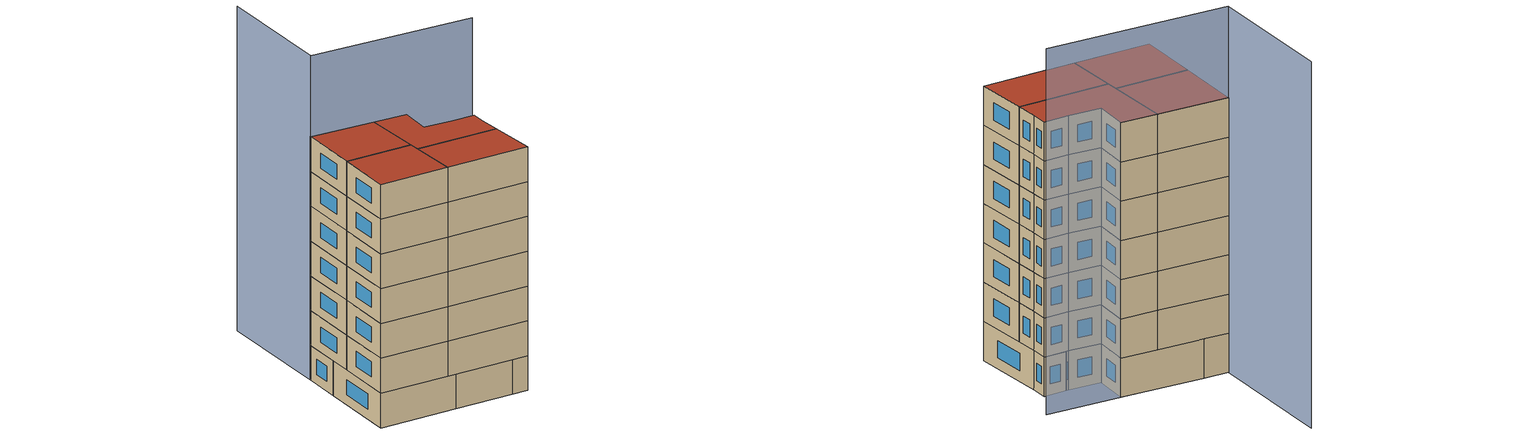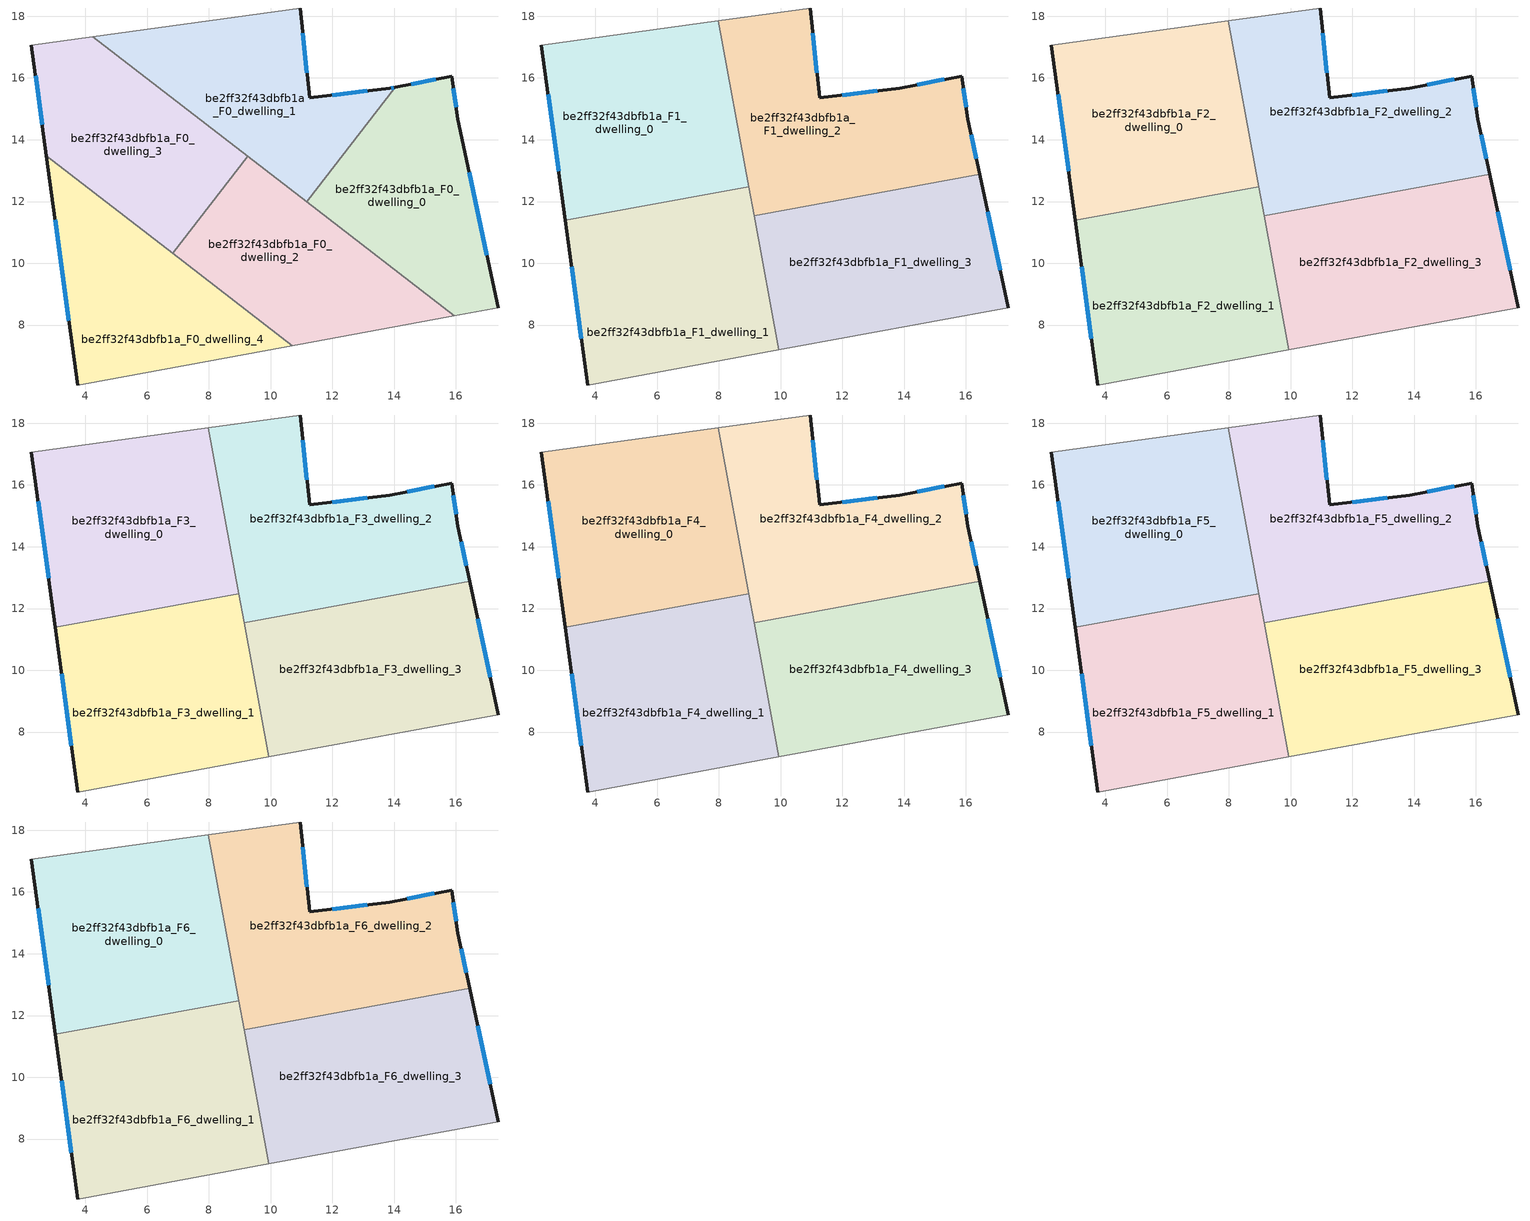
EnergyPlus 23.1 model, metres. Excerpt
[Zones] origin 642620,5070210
be2ff32f43dbfb1a_F0_dwelling_0
 floor ground (EU_floor_Construction): 15.87,16.06 16.07,14.66 17.37,8.56 15.95,8.3 11.17,11.99 14.04,15.7 z0
 wall outside (EU_wall_Construction): 17.37,8.56 16.07,14.66 15.87,16.06 14.04,15.7 z0:3
 wall adiabatic (EU_wall_Construction): 15.95,8.3 17.37,8.56 z0:3
 wall to be2ff32f43dbfb1a_F0_dwelling_1 (EU_wall_Construction): 14.04,15.7 11.17,11.99 z0:3
 wall to be2ff32f43dbfb1a_F0_dwelling_2 (EU_wall_Construction): 11.17,11.99 15.95,8.3 z0:3
 window (EU_Window_Construction): 15.35,15.96 14.55,15.8 / 16.01,15.05 15.92,15.67 / 17,10.27 16.43,12.95 z0.84:2.16
 ceiling adiabatic (EU_roof_Construction): 17.37,8.56 16.45,12.88 11.25,11.93 15.95,8.3 z3
be2ff32f43dbfb1a_F0_dwelling_1
 floor ground (EU_floor_Construction): 14.04,15.7 11.17,11.99 4.25,17.34 10.96,18.27 11.26,15.36 13.86,15.66 z0
 wall outside (EU_wall_Construction): 14.04,15.7 13.86,15.66 11.26,15.36 10.96,18.27 z0:3
 wall adiabatic (EU_wall_Construction): 10.96,18.27 4.25,17.34 z0:3
 wall to be2ff32f43dbfb1a_F0_dwelling_3 (EU_wall_Construction): 4.25,17.34 9.26,13.46 z0:3
 wall to be2ff32f43dbfb1a_F0_dwelling_2 (EU_wall_Construction): 9.26,13.46 11.17,11.99 z0:3
 window (EU_Window_Construction): 11.18,16.18 11.05,17.45 / 13.14,15.58 11.99,15.45 / 13.99,15.69 13.91,15.67 z0.84:2.16
be2ff32f43dbfb1a_F0_dwelling_2
 floor ground (EU_floor_Construction): 15.95,8.3 10.7,7.34 6.84,10.33 9.26,13.46 z0
 wall to be2ff32f43dbfb1a_F0_dwelling_3 (EU_wall_Construction): 9.26,13.46 6.84,10.33 z0:3
 wall adiabatic (EU_wall_Construction): 10.7,7.34 15.95,8.3 z0:3
 wall to be2ff32f43dbfb1a_F0_dwelling_4 (EU_wall_Construction): 6.84,10.33 10.7,7.34 z0:3
 ceiling adiabatic (EU_roof_Construction): 15.95,8.3 11.25,11.93 9.14,11.54 9.78,8.05 10.7,7.34 z3
be2ff32f43dbfb1a_F0_dwelling_3
 floor ground (EU_floor_Construction): 9.26,13.46 6.84,10.33 2.74,13.49 2.26,17.07 4.25,17.34 z0
 wall outside (EU_wall_Construction): 2.26,17.07 2.74,13.49 z0:3
 wall adiabatic (EU_wall_Construction): 4.25,17.34 2.26,17.07 z0:3
 wall to be2ff32f43dbfb1a_F0_dwelling_4 (EU_wall_Construction): 2.74,13.49 6.84,10.33 z0:3
 window (EU_Window_Construction): 2.39,16.07 2.61,14.49 z0.84:2.16
be2ff32f43dbfb1a_F0_dwelling_4
 floor ground (EU_floor_Construction): 10.7,7.34 3.76,6.06 2.74,13.49 z0
 wall outside (EU_wall_Construction): 2.74,13.49 3.76,6.06 z0:3
 wall adiabatic (EU_wall_Construction): 3.76,6.06 10.7,7.34 z0:3
 window (EU_Window_Construction): 3.03,11.41 3.47,8.14 z0.84:2.16
be2ff32f43dbfb1a_F1_dwelling_0
 floor to be2ff32f43dbfb1a_F0_dwelling_3 (EU_floor_Construction): 8.71,13.89 8.88,12.97 8.42,12.37 5,11.75 2.74,13.49 2.26,17.07 4.25,17.34 z3
 floor to be2ff32f43dbfb1a_F0_dwelling_1 (EU_floor_Construction): 7.98,17.86 8.71,13.89 4.25,17.34 z3
 floor to be2ff32f43dbfb1a_F0_dwelling_4 (EU_floor_Construction): 5,11.75 3.03,11.39 2.74,13.49 z3
 floor to be2ff32f43dbfb1a_F0_dwelling_2 (EU_floor_Construction): 8.88,12.97 8.97,12.47 8.42,12.37 z3
 wall outside (EU_wall_Construction): 2.26,17.07 3.03,11.39 z3:6
 wall to be2ff32f43dbfb1a_F1_dwelling_1 (EU_wall_Construction): 3.03,11.39 8.97,12.47 z3:6
 wall adiabatic (EU_wall_Construction): 7.98,17.86 2.26,17.07 z3:6
 wall to be2ff32f43dbfb1a_F1_dwelling_2 (EU_wall_Construction): 8.97,12.47 7.98,17.86 z3:6
 window (EU_Window_Construction): 2.47,15.48 2.81,12.98 z3.84:5.16
be2ff32f43dbfb1a_F1_dwelling_1
 floor to be2ff32f43dbfb1a_F0_dwelling_4 (EU_floor_Construction): 9.78,8.05 9.94,7.2 3.76,6.06 3.03,11.39 5,11.75 z3
 floor to be2ff32f43dbfb1a_F0_dwelling_3 (EU_floor_Construction): 8.42,12.37 6.84,10.33 5,11.75 z3
 floor to be2ff32f43dbfb1a_F0_dwelling_2 (EU_floor_Construction): 8.97,12.47 9.78,8.05 6.84,10.33 8.42,12.37 z3
 wall outside (EU_wall_Construction): 3.03,11.39 3.76,6.06 z3:6
 wall adiabatic (EU_wall_Construction): 3.76,6.06 9.94,7.2 z3:6
 wall to be2ff32f43dbfb1a_F1_dwelling_3 (EU_wall_Construction): 9.94,7.2 9.14,11.54 z3:6
 wall to be2ff32f43dbfb1a_F1_dwelling_2 (EU_wall_Construction): 9.14,11.54 8.97,12.48 z3:6
 window (EU_Window_Construction): 3.23,9.89 3.55,7.55 z3.84:5.16
be2ff32f43dbfb1a_F1_dwelling_2
 floor to be2ff32f43dbfb1a_F0_dwelling_1 (EU_floor_Construction): 14.04,15.7 11.17,11.99 8.71,13.89 7.98,17.86 10.96,18.27 11.26,15.36 13.86,15.66 z3
 floor to be2ff32f43dbfb1a_F0_dwelling_0 (EU_floor_Construction): 15.87,16.06 16.07,14.66 16.45,12.88 11.25,11.93 11.17,11.99 14.04,15.7 z3
 floor to be2ff32f43dbfb1a_F0_dwelling_3 (EU_floor_Construction): 9.26,13.46 8.88,12.97 8.71,13.89 z3
 floor to be2ff32f43dbfb1a_F0_dwelling_2 (EU_floor_Construction): 11.25,11.93 9.14,11.54 8.88,12.97 9.26,13.46 z3
 wall outside (EU_wall_Construction): 16.45,12.88 16.07,14.66 15.87,16.06 13.86,15.66 11.26,15.36 10.96,18.27 z3:6
 wall to be2ff32f43dbfb1a_F1_dwelling_3 (EU_wall_Construction): 9.14,11.54 16.45,12.88 z3:6
 wall adiabatic (EU_wall_Construction): 10.96,18.27 7.98,17.86 z3:6
 window (EU_Window_Construction): 16.34,13.38 16.17,14.16 / 11.18,16.18 11.05,17.45 / 13.14,15.58 11.99,15.45 / 15.31,15.95 14.43,15.78 / 16.01,15.05 15.92,15.67 z3.84:5.16
be2ff32f43dbfb1a_F1_dwelling_3
 floor to be2ff32f43dbfb1a_F0_dwelling_4 (EU_floor_Construction): 10.7,7.34 9.94,7.2 9.78,8.05 z3
 floor adiabatic (EU_floor_Construction): 16.45,12.88 17.37,8.56 9.94,7.2 10.7,7.34 9.78,8.05 9.14,11.54 z3
 wall outside (EU_wall_Construction): 17.37,8.56 16.45,12.88 z3:6
 wall adiabatic (EU_wall_Construction): 9.94,7.2 17.37,8.56 z3:6
 window (EU_Window_Construction): 17.11,9.77 16.7,11.67 z3.84:5.16
be2ff32f43dbfb1a_F2_dwelling_0
 floor to be2ff32f43dbfb1a_F1_dwelling_0 (EU_floor_Construction): 7.98,17.86 8.97,12.47 3.03,11.39 2.26,17.07 z6
 wall outside (EU_wall_Construction): 2.26,17.07 3.03,11.39 z6:9
 wall to be2ff32f43dbfb1a_F2_dwelling_1 (EU_wall_Construction): 3.03,11.39 8.97,12.47 z6:9
 wall adiabatic (EU_wall_Construction): 7.98,17.86 2.26,17.07 z6:9
 wall to be2ff32f43dbfb1a_F2_dwelling_2 (EU_wall_Construction): 8.97,12.47 7.98,17.86 z6:9
 window (EU_Window_Construction): 2.47,15.48 2.81,12.98 z6.84:8.16
be2ff32f43dbfb1a_F2_dwelling_1
 floor to be2ff32f43dbfb1a_F1_dwelling_1 (EU_floor_Construction): 8.97,12.47 9.94,7.2 3.76,6.06 3.03,11.39 z6
 wall outside (EU_wall_Construction): 3.03,11.39 3.76,6.06 z6:9
 wall adiabatic (EU_wall_Construction): 3.76,6.06 9.94,7.2 z6:9
 wall to be2ff32f43dbfb1a_F2_dwelling_3 (EU_wall_Construction): 9.94,7.2 9.14,11.54 z6:9
 wall to be2ff32f43dbfb1a_F2_dwelling_2 (EU_wall_Construction): 9.14,11.54 8.97,12.48 z6:9
 window (EU_Window_Construction): 3.23,9.89 3.55,7.55 z6.84:8.16
be2ff32f43dbfb1a_F2_dwelling_2
 floor to be2ff32f43dbfb1a_F1_dwelling_2 (EU_floor_Construction): 15.87,16.06 16.07,14.66 16.45,12.88 9.14,11.54 7.98,17.86 10.96,18.27 11.26,15.36 13.86,15.66 z6
 wall outside (EU_wall_Construction): 16.45,12.88 16.07,14.66 15.87,16.06 13.86,15.66 11.26,15.36 10.96,18.27 z6:9
 wall to be2ff32f43dbfb1a_F2_dwelling_3 (EU_wall_Construction): 9.14,11.54 16.45,12.88 z6:9
 wall adiabatic (EU_wall_Construction): 10.96,18.27 7.98,17.86 z6:9
 window (EU_Window_Construction): 16.34,13.38 16.17,14.16 / 11.18,16.18 11.05,17.45 / 13.14,15.58 11.99,15.45 / 15.31,15.95 14.43,15.78 / 16.01,15.05 15.92,15.67 z6.84:8.16
be2ff32f43dbfb1a_F2_dwelling_3
 floor to be2ff32f43dbfb1a_F1_dwelling_3 (EU_floor_Construction): 16.45,12.88 17.37,8.56 9.94,7.2 9.14,11.54 z6
 wall outside (EU_wall_Construction): 17.37,8.56 16.45,12.88 z6:9
 wall adiabatic (EU_wall_Construction): 9.94,7.2 17.37,8.56 z6:9
 window (EU_Window_Construction): 17.11,9.77 16.7,11.67 z6.84:8.16
be2ff32f43dbfb1a_F3_dwelling_0
 floor to be2ff32f43dbfb1a_F2_dwelling_0 (EU_floor_Construction): 7.98,17.86 8.97,12.47 3.03,11.39 2.26,17.07 z9
 wall outside (EU_wall_Construction): 2.26,17.07 3.03,11.39 z9:12
 wall to be2ff32f43dbfb1a_F3_dwelling_1 (EU_wall_Construction): 3.03,11.39 8.97,12.47 z9:12
 wall adiabatic (EU_wall_Construction): 7.98,17.86 2.26,17.07 z9:12
 wall to be2ff32f43dbfb1a_F3_dwelling_2 (EU_wall_Construction): 8.97,12.47 7.98,17.86 z9:12
 window (EU_Window_Construction): 2.47,15.48 2.81,12.98 z9.84:11.16
be2ff32f43dbfb1a_F3_dwelling_1
 floor to be2ff32f43dbfb1a_F2_dwelling_1 (EU_floor_Construction): 8.97,12.47 9.94,7.2 3.76,6.06 3.03,11.39 z9
 wall outside (EU_wall_Construction): 3.03,11.39 3.76,6.06 z9:12
 wall adiabatic (EU_wall_Construction): 3.76,6.06 9.94,7.2 z9:12
 wall to be2ff32f43dbfb1a_F3_dwelling_3 (EU_wall_Construction): 9.94,7.2 9.14,11.54 z9:12
 wall to be2ff32f43dbfb1a_F3_dwelling_2 (EU_wall_Construction): 9.14,11.54 8.97,12.48 z9:12
 window (EU_Window_Construction): 3.23,9.89 3.55,7.55 z9.84:11.16
be2ff32f43dbfb1a_F3_dwelling_2
 floor to be2ff32f43dbfb1a_F2_dwelling_2 (EU_floor_Construction): 15.87,16.06 16.07,14.66 16.45,12.88 9.14,11.54 7.98,17.86 10.96,18.27 11.26,15.36 13.86,15.66 z9
 wall outside (EU_wall_Construction): 16.45,12.88 16.07,14.66 15.87,16.06 13.86,15.66 11.26,15.36 10.96,18.27 z9:12
 wall to be2ff32f43dbfb1a_F3_dwelling_3 (EU_wall_Construction): 9.14,11.54 16.45,12.88 z9:12
 wall adiabatic (EU_wall_Construction): 10.96,18.27 7.98,17.86 z9:12
 window (EU_Window_Construction): 16.34,13.38 16.17,14.16 / 11.18,16.18 11.05,17.45 / 13.14,15.58 11.99,15.45 / 15.31,15.95 14.43,15.78 / 16.01,15.05 15.92,15.67 z9.84:11.16
be2ff32f43dbfb1a_F3_dwelling_3
 floor to be2ff32f43dbfb1a_F2_dwelling_3 (EU_floor_Construction): 16.45,12.88 17.37,8.56 9.94,7.2 9.14,11.54 z9
 wall outside (EU_wall_Construction): 17.37,8.56 16.45,12.88 z9:12
 wall adiabatic (EU_wall_Construction): 9.94,7.2 17.37,8.56 z9:12
 window (EU_Window_Construction): 17.11,9.77 16.7,11.67 z9.84:11.16
be2ff32f43dbfb1a_F4_dwelling_0
 floor to be2ff32f43dbfb1a_F3_dwelling_0 (EU_floor_Construction): 7.98,17.86 8.97,12.47 3.03,11.39 2.26,17.07 z12
 wall outside (EU_wall_Construction): 2.26,17.07 3.03,11.39 z12:15
 wall to be2ff32f43dbfb1a_F4_dwelling_1 (EU_wall_Construction): 3.03,11.39 8.97,12.47 z12:15
 wall adiabatic (EU_wall_Construction): 7.98,17.86 2.26,17.07 z12:15
 wall to be2ff32f43dbfb1a_F4_dwelling_2 (EU_wall_Construction): 8.97,12.47 7.98,17.86 z12:15
 window (EU_Window_Construction): 2.47,15.48 2.81,12.98 z12.84:14.16
be2ff32f43dbfb1a_F4_dwelling_1
 floor to be2ff32f43dbfb1a_F3_dwelling_1 (EU_floor_Construction): 8.97,12.47 9.94,7.2 3.76,6.06 3.03,11.39 z12
 wall outside (EU_wall_Construction): 3.03,11.39 3.76,6.06 z12:15
 wall adiabatic (EU_wall_Construction): 3.76,6.06 9.94,7.2 z12:15
 wall to be2ff32f43dbfb1a_F4_dwelling_3 (EU_wall_Construction): 9.94,7.2 9.14,11.54 z12:15
 wall to be2ff32f43dbfb1a_F4_dwelling_2 (EU_wall_Construction): 9.14,11.54 8.97,12.48 z12:15
 window (EU_Window_Construction): 3.23,9.89 3.55,7.55 z12.84:14.16
be2ff32f43dbfb1a_F4_dwelling_2
 floor to be2ff32f43dbfb1a_F3_dwelling_2 (EU_floor_Construction): 15.87,16.06 16.07,14.66 16.45,12.88 9.14,11.54 7.98,17.86 10.96,18.27 11.26,15.36 13.86,15.66 z12
 wall outside (EU_wall_Construction): 16.45,12.88 16.07,14.66 15.87,16.06 13.86,15.66 11.26,15.36 10.96,18.27 z12:15
 wall to be2ff32f43dbfb1a_F4_dwelling_3 (EU_wall_Construction): 9.14,11.54 16.45,12.88 z12:15
 wall adiabatic (EU_wall_Construction): 10.96,18.27 7.98,17.86 z12:15
 window (EU_Window_Construction): 16.34,13.38 16.17,14.16 / 11.18,16.18 11.05,17.45 / 13.14,15.58 11.99,15.45 / 15.31,15.95 14.43,15.78 / 16.01,15.05 15.92,15.67 z12.84:14.16
be2ff32f43dbfb1a_F4_dwelling_3
 floor to be2ff32f43dbfb1a_F3_dwelling_3 (EU_floor_Construction): 16.45,12.88 17.37,8.56 9.94,7.2 9.14,11.54 z12
 wall outside (EU_wall_Construction): 17.37,8.56 16.45,12.88 z12:15
 wall adiabatic (EU_wall_Construction): 9.94,7.2 17.37,8.56 z12:15
 window (EU_Window_Construction): 17.11,9.77 16.7,11.67 z12.84:14.16
be2ff32f43dbfb1a_F5_dwelling_0
 floor to be2ff32f43dbfb1a_F4_dwelling_0 (EU_floor_Construction): 7.98,17.86 8.97,12.47 3.03,11.39 2.26,17.07 z15
 wall outside (EU_wall_Construction): 2.26,17.07 3.03,11.39 z15:18
 wall to be2ff32f43dbfb1a_F5_dwelling_1 (EU_wall_Construction): 3.03,11.39 8.97,12.47 z15:18
 wall adiabatic (EU_wall_Construction): 7.98,17.86 2.26,17.07 z15:18
 wall to be2ff32f43dbfb1a_F5_dwelling_2 (EU_wall_Construction): 8.97,12.47 7.98,17.86 z15:18
 window (EU_Window_Construction): 2.47,15.48 2.81,12.98 z15.84:17.16
be2ff32f43dbfb1a_F5_dwelling_1
 floor to be2ff32f43dbfb1a_F4_dwelling_1 (EU_floor_Construction): 8.97,12.47 9.94,7.2 3.76,6.06 3.03,11.39 z15
 wall outside (EU_wall_Construction): 3.03,11.39 3.76,6.06 z15:18
 wall adiabatic (EU_wall_Construction): 3.76,6.06 9.94,7.2 z15:18
 wall to be2ff32f43dbfb1a_F5_dwelling_3 (EU_wall_Construction): 9.94,7.2 9.14,11.54 z15:18
 wall to be2ff32f43dbfb1a_F5_dwelling_2 (EU_wall_Construction): 9.14,11.54 8.97,12.48 z15:18
 window (EU_Window_Construction): 3.23,9.89 3.55,7.55 z15.84:17.16
be2ff32f43dbfb1a_F5_dwelling_2
 floor to be2ff32f43dbfb1a_F4_dwelling_2 (EU_floor_Construction): 15.87,16.06 16.07,14.66 16.45,12.88 9.14,11.54 7.98,17.86 10.96,18.27 11.26,15.36 13.86,15.66 z15
 wall outside (EU_wall_Construction): 16.45,12.88 16.07,14.66 15.87,16.06 13.86,15.66 11.26,15.36 10.96,18.27 z15:18
 wall to be2ff32f43dbfb1a_F5_dwelling_3 (EU_wall_Construction): 9.14,11.54 16.45,12.88 z15:18
 wall adiabatic (EU_wall_Construction): 10.96,18.27 7.98,17.86 z15:18
 window (EU_Window_Construction): 16.34,13.38 16.17,14.16 / 11.18,16.18 11.05,17.45 / 13.14,15.58 11.99,15.45 / 15.31,15.95 14.43,15.78 / 16.01,15.05 15.92,15.67 z15.84:17.16
be2ff32f43dbfb1a_F5_dwelling_3
 floor to be2ff32f43dbfb1a_F4_dwelling_3 (EU_floor_Construction): 16.45,12.88 17.37,8.56 9.94,7.2 9.14,11.54 z15
 wall outside (EU_wall_Construction): 17.37,8.56 16.45,12.88 z15:18
 wall adiabatic (EU_wall_Construction): 9.94,7.2 17.37,8.56 z15:18
 window (EU_Window_Construction): 17.11,9.77 16.7,11.67 z15.84:17.16
be2ff32f43dbfb1a_F6_dwelling_0
 floor to be2ff32f43dbfb1a_F5_dwelling_0 (EU_floor_Construction): 7.98,17.86 8.97,12.47 3.03,11.39 2.26,17.07 z18
 wall outside (EU_wall_Construction): 2.26,17.07 3.03,11.39 z18:21
 wall to be2ff32f43dbfb1a_F6_dwelling_1 (EU_wall_Construction): 3.03,11.39 8.97,12.47 z18:21
 wall adiabatic (EU_wall_Construction): 7.98,17.86 2.26,17.07 z18:21
 wall to be2ff32f43dbfb1a_F6_dwelling_2 (EU_wall_Construction): 8.97,12.47 7.98,17.86 z18:21
 window (EU_Window_Construction): 2.47,15.48 2.81,12.98 z18.84:20.16
 roof outside (EU_roof_Construction): 8.97,12.47 7.98,17.86 2.26,17.07 3.03,11.39 z21
be2ff32f43dbfb1a_F6_dwelling_1
 floor to be2ff32f43dbfb1a_F5_dwelling_1 (EU_floor_Construction): 8.97,12.47 9.94,7.2 3.76,6.06 3.03,11.39 z18
 wall outside (EU_wall_Construction): 3.03,11.39 3.76,6.06 z18:21
 wall adiabatic (EU_wall_Construction): 3.76,6.06 9.94,7.2 z18:21
 wall to be2ff32f43dbfb1a_F6_dwelling_3 (EU_wall_Construction): 9.94,7.2 9.14,11.54 z18:21
 wall to be2ff32f43dbfb1a_F6_dwelling_2 (EU_wall_Construction): 9.14,11.54 8.97,12.48 z18:21
 window (EU_Window_Construction): 3.23,9.89 3.55,7.55 z18.84:20.16
 roof outside (EU_roof_Construction): 9.94,7.2 8.97,12.47 3.03,11.39 3.76,6.06 z21
be2ff32f43dbfb1a_F6_dwelling_2
 floor to be2ff32f43dbfb1a_F5_dwelling_2 (EU_floor_Construction): 15.87,16.06 16.07,14.66 16.45,12.88 9.14,11.54 7.98,17.86 10.96,18.27 11.26,15.36 13.86,15.66 z18
 wall outside (EU_wall_Construction): 16.45,12.88 16.07,14.66 15.87,16.06 13.86,15.66 11.26,15.36 10.96,18.27 z18:21
 wall to be2ff32f43dbfb1a_F6_dwelling_3 (EU_wall_Construction): 9.14,11.54 16.45,12.88 z18:21
 wall adiabatic (EU_wall_Construction): 10.96,18.27 7.98,17.86 z18:21
 window (EU_Window_Construction): 16.34,13.38 16.17,14.16 / 11.18,16.18 11.05,17.45 / 13.14,15.58 11.99,15.45 / 15.31,15.95 14.43,15.78 / 16.01,15.05 15.92,15.67 z18.84:20.16
 roof outside (EU_roof_Construction): 16.45,12.88 16.07,14.66 15.87,16.06 13.86,15.66 11.26,15.36 10.96,18.27 7.98,17.86 9.14,11.54 z21
be2ff32f43dbfb1a_F6_dwelling_3
 floor to be2ff32f43dbfb1a_F5_dwelling_3 (EU_floor_Construction): 16.45,12.88 17.37,8.56 9.94,7.2 9.14,11.54 z18
 wall outside (EU_wall_Construction): 17.37,8.56 16.45,12.88 z18:21
 wall adiabatic (EU_wall_Construction): 9.94,7.2 17.37,8.56 z18:21
 window (EU_Window_Construction): 17.11,9.77 16.7,11.67 z18.84:20.16
 roof outside (EU_roof_Construction): 17.37,8.56 16.45,12.88 9.14,11.54 9.94,7.2 z21
shading: 16.94,19.06 2.27,16.98 / 2.27,16.98 0.66,28.36 z0:28
[Building]
EU S2 Campaign: North Axis=0; Terrain=City; Solar Distribution=FullExterior
[Site:Location]
Lyon-Bron: Latitude=45.75; Longitude=5; Time Zone=1; Elevation=198
[SizingPeriod:WeatherFileDays]
AnnualSizingPeriod: Begin Month=1; Begin Day of Month=1; End Month=12; End Day of Month=31; Day of Week for Start Day=Monday; Use Weather File Daylight Saving Period=No; Use Weather File Rain and Snow Indicators=No
[MATERIAL]
EU_InternalMass_Material: Roughness=MediumRough; Thickness=0.1; Conductivity=1; Density=1800; Specific Heat=900; Thermal Absorptance=0.9; Solar Absorptance=0.7; Visible Absorptance=0.7
[MATERIAL:NOMASS] Roughness=MediumRough; Thermal Absorptance=0.9; Solar Absorptance=0.7; Visible Absorptance=0.7
Name | Thermal Resistance
EU_wall_NoMass | 0.776494
EU_roof_NoMass | 0.486893
EU_floor_NoMass | 0.421597
[WINDOWMATERIAL:SIMPLEGLAZINGSYSTEM]
EU_Window_SimpleGlazing: UFactor=4.24961; Solar Heat Gain Coefficient=0.83; Visible Transmittance=0.83
[CONSTRUCTION]
EU_wall_Construction: EU_wall_NoMass
EU_roof_Construction: EU_roof_NoMass
EU_floor_Construction: EU_floor_NoMass
EU_InternalMass_Construction: EU_InternalMass_Material
EU_Window_Construction: EU_Window_SimpleGlazing
[ZONE] Type=1; Multiplier=1; Ceiling Height=autocalculate; Floor Area=autocalculate; Part of Total Floor Area=Yes
Name | Volume
be2ff32f43dbfb1a_F0_dwelling_0 | 79.4033
be2ff32f43dbfb1a_F1_dwelling_0; be2ff32f43dbfb1a_F2_dwelling_0; be2ff32f43dbfb1a_F3_dwelling_0; be2ff32f43dbfb1a_F4_dwelling_0; be2ff32f43dbfb1a_F5_dwelling_0; be2ff32f43dbfb1a_F6_dwelling_0; be2ff32f43dbfb1a_F1_dwelling_1; be2ff32f43dbfb1a_F2_dwelling_1; be2ff32f43dbfb1a_F3_dwelling_1; be2ff32f43dbfb1a_F4_dwelling_1; be2ff32f43dbfb1a_F5_dwelling_1; be2ff32f43dbfb1a_F6_dwelling_1 | 99.2498
be2ff32f43dbfb1a_F0_dwelling_1 | 79.4158
be2ff32f43dbfb1a_F0_dwelling_2 | 79.3748
be2ff32f43dbfb1a_F1_dwelling_2; be2ff32f43dbfb1a_F2_dwelling_2; be2ff32f43dbfb1a_F3_dwelling_2; be2ff32f43dbfb1a_F4_dwelling_2; be2ff32f43dbfb1a_F5_dwelling_2; be2ff32f43dbfb1a_F6_dwelling_2 | 99.2395
be2ff32f43dbfb1a_F0_dwelling_3 | 79.396
be2ff32f43dbfb1a_F1_dwelling_3; be2ff32f43dbfb1a_F2_dwelling_3; be2ff32f43dbfb1a_F3_dwelling_3; be2ff32f43dbfb1a_F4_dwelling_3; be2ff32f43dbfb1a_F5_dwelling_3; be2ff32f43dbfb1a_F6_dwelling_3 | 99.2388
be2ff32f43dbfb1a_F0_dwelling_4 | 79.3821
[INTERNALMASS] Construction=EU_InternalMass_Construction
Name | Zone or ZoneList | Surface Area
be2ff32f43dbfb1a_F0_dwelling_0_EU_InternalMass | be2ff32f43dbfb1a_F0_dwelling_0 | 26.4668
be2ff32f43dbfb1a_F0_dwelling_1_EU_InternalMass | be2ff32f43dbfb1a_F0_dwelling_1 | 26.4695
be2ff32f43dbfb1a_F0_dwelling_2_EU_InternalMass | be2ff32f43dbfb1a_F0_dwelling_2 | 26.4591
be2ff32f43dbfb1a_F0_dwelling_3_EU_InternalMass | be2ff32f43dbfb1a_F0_dwelling_3 | 26.4659
be2ff32f43dbfb1a_F0_dwelling_4_EU_InternalMass | be2ff32f43dbfb1a_F0_dwelling_4 | 26.4608
be2ff32f43dbfb1a_F1_dwelling_0_EU_InternalMass | be2ff32f43dbfb1a_F1_dwelling_0 | 33.0833
be2ff32f43dbfb1a_F1_dwelling_1_EU_InternalMass | be2ff32f43dbfb1a_F1_dwelling_1 | 33.0833
be2ff32f43dbfb1a_F1_dwelling_2_EU_InternalMass | be2ff32f43dbfb1a_F1_dwelling_2 | 33.0799
be2ff32f43dbfb1a_F1_dwelling_3_EU_InternalMass | be2ff32f43dbfb1a_F1_dwelling_3 | 33.0797
be2ff32f43dbfb1a_F2_dwelling_0_EU_InternalMass | be2ff32f43dbfb1a_F2_dwelling_0 | 33.0833
be2ff32f43dbfb1a_F2_dwelling_1_EU_InternalMass | be2ff32f43dbfb1a_F2_dwelling_1 | 33.0833
be2ff32f43dbfb1a_F2_dwelling_2_EU_InternalMass | be2ff32f43dbfb1a_F2_dwelling_2 | 33.0799
be2ff32f43dbfb1a_F2_dwelling_3_EU_InternalMass | be2ff32f43dbfb1a_F2_dwelling_3 | 33.0797
be2ff32f43dbfb1a_F3_dwelling_0_EU_InternalMass | be2ff32f43dbfb1a_F3_dwelling_0 | 33.0833
be2ff32f43dbfb1a_F3_dwelling_1_EU_InternalMass | be2ff32f43dbfb1a_F3_dwelling_1 | 33.0833
be2ff32f43dbfb1a_F3_dwelling_2_EU_InternalMass | be2ff32f43dbfb1a_F3_dwelling_2 | 33.0799
be2ff32f43dbfb1a_F3_dwelling_3_EU_InternalMass | be2ff32f43dbfb1a_F3_dwelling_3 | 33.0797
be2ff32f43dbfb1a_F4_dwelling_0_EU_InternalMass | be2ff32f43dbfb1a_F4_dwelling_0 | 33.0833
be2ff32f43dbfb1a_F4_dwelling_1_EU_InternalMass | be2ff32f43dbfb1a_F4_dwelling_1 | 33.0833
be2ff32f43dbfb1a_F4_dwelling_2_EU_InternalMass | be2ff32f43dbfb1a_F4_dwelling_2 | 33.0799
be2ff32f43dbfb1a_F4_dwelling_3_EU_InternalMass | be2ff32f43dbfb1a_F4_dwelling_3 | 33.0797
be2ff32f43dbfb1a_F5_dwelling_0_EU_InternalMass | be2ff32f43dbfb1a_F5_dwelling_0 | 33.0833
be2ff32f43dbfb1a_F5_dwelling_1_EU_InternalMass | be2ff32f43dbfb1a_F5_dwelling_1 | 33.0833
be2ff32f43dbfb1a_F5_dwelling_2_EU_InternalMass | be2ff32f43dbfb1a_F5_dwelling_2 | 33.0799
be2ff32f43dbfb1a_F5_dwelling_3_EU_InternalMass | be2ff32f43dbfb1a_F5_dwelling_3 | 33.0797
be2ff32f43dbfb1a_F6_dwelling_0_EU_InternalMass | be2ff32f43dbfb1a_F6_dwelling_0 | 33.0833
be2ff32f43dbfb1a_F6_dwelling_1_EU_InternalMass | be2ff32f43dbfb1a_F6_dwelling_1 | 33.0833
be2ff32f43dbfb1a_F6_dwelling_2_EU_InternalMass | be2ff32f43dbfb1a_F6_dwelling_2 | 33.0799
be2ff32f43dbfb1a_F6_dwelling_3_EU_InternalMass | be2ff32f43dbfb1a_F6_dwelling_3 | 33.0797
[OTHEREQUIPMENT] Fuel Type=Electricity; Design Level Calculation Method=Watts/Area; Power per Zone Floor Area=1; Fraction Latent=0; Fraction Radiant=0; Fraction Lost=0; Carbon Dioxide Generation Rate=0; EndUse Subcategory=EU_Step8_InternalGains
Name | Zone or ZoneList or Space or SpaceList | Schedule
EU_Step8_InternalGain_be2ff32f43dbfb1a_F0_dwelling_0_f000 | be2ff32f43dbfb1a_F0_dwelling_0 | EU_Step8_GainSchedule_be2ff32f43dbfb1a_F0_dwelling_0_f000
EU_Step8_InternalGain_be2ff32f43dbfb1a_F0_dwelling_1_f000 | be2ff32f43dbfb1a_F0_dwelling_1 | EU_Step8_GainSchedule_be2ff32f43dbfb1a_F0_dwelling_1_f000
EU_Step8_InternalGain_be2ff32f43dbfb1a_F0_dwelling_2_f000 | be2ff32f43dbfb1a_F0_dwelling_2 | EU_Step8_GainSchedule_be2ff32f43dbfb1a_F0_dwelling_2_f000
EU_Step8_InternalGain_be2ff32f43dbfb1a_F0_dwelling_3_f000 | be2ff32f43dbfb1a_F0_dwelling_3 | EU_Step8_GainSchedule_be2ff32f43dbfb1a_F0_dwelling_3_f000
EU_Step8_InternalGain_be2ff32f43dbfb1a_F0_dwelling_4_f000 | be2ff32f43dbfb1a_F0_dwelling_4 | EU_Step8_GainSchedule_be2ff32f43dbfb1a_F0_dwelling_4_f000
EU_Step8_InternalGain_be2ff32f43dbfb1a_F1_dwelling_0_f000 | be2ff32f43dbfb1a_F1_dwelling_0 | EU_Step8_GainSchedule_be2ff32f43dbfb1a_F1_dwelling_0_f000
EU_Step8_InternalGain_be2ff32f43dbfb1a_F1_dwelling_1_f000 | be2ff32f43dbfb1a_F1_dwelling_1 | EU_Step8_GainSchedule_be2ff32f43dbfb1a_F1_dwelling_1_f000
EU_Step8_InternalGain_be2ff32f43dbfb1a_F1_dwelling_2_f000 | be2ff32f43dbfb1a_F1_dwelling_2 | EU_Step8_GainSchedule_be2ff32f43dbfb1a_F1_dwelling_2_f000
EU_Step8_InternalGain_be2ff32f43dbfb1a_F1_dwelling_3_f000 | be2ff32f43dbfb1a_F1_dwelling_3 | EU_Step8_GainSchedule_be2ff32f43dbfb1a_F1_dwelling_3_f000
EU_Step8_InternalGain_be2ff32f43dbfb1a_F2_dwelling_0_f000 | be2ff32f43dbfb1a_F2_dwelling_0 | EU_Step8_GainSchedule_be2ff32f43dbfb1a_F2_dwelling_0_f000
EU_Step8_InternalGain_be2ff32f43dbfb1a_F2_dwelling_1_f000 | be2ff32f43dbfb1a_F2_dwelling_1 | EU_Step8_GainSchedule_be2ff32f43dbfb1a_F2_dwelling_1_f000
EU_Step8_InternalGain_be2ff32f43dbfb1a_F2_dwelling_2_f000 | be2ff32f43dbfb1a_F2_dwelling_2 | EU_Step8_GainSchedule_be2ff32f43dbfb1a_F2_dwelling_2_f000
EU_Step8_InternalGain_be2ff32f43dbfb1a_F2_dwelling_3_f000 | be2ff32f43dbfb1a_F2_dwelling_3 | EU_Step8_GainSchedule_be2ff32f43dbfb1a_F2_dwelling_3_f000
EU_Step8_InternalGain_be2ff32f43dbfb1a_F3_dwelling_0_f000 | be2ff32f43dbfb1a_F3_dwelling_0 | EU_Step8_GainSchedule_be2ff32f43dbfb1a_F3_dwelling_0_f000
EU_Step8_InternalGain_be2ff32f43dbfb1a_F3_dwelling_1_f000 | be2ff32f43dbfb1a_F3_dwelling_1 | EU_Step8_GainSchedule_be2ff32f43dbfb1a_F3_dwelling_1_f000
EU_Step8_InternalGain_be2ff32f43dbfb1a_F3_dwelling_2_f000 | be2ff32f43dbfb1a_F3_dwelling_2 | EU_Step8_GainSchedule_be2ff32f43dbfb1a_F3_dwelling_2_f000
EU_Step8_InternalGain_be2ff32f43dbfb1a_F3_dwelling_3_f000 | be2ff32f43dbfb1a_F3_dwelling_3 | EU_Step8_GainSchedule_be2ff32f43dbfb1a_F3_dwelling_3_f000
EU_Step8_InternalGain_be2ff32f43dbfb1a_F4_dwelling_0_f000 | be2ff32f43dbfb1a_F4_dwelling_0 | EU_Step8_GainSchedule_be2ff32f43dbfb1a_F4_dwelling_0_f000
EU_Step8_InternalGain_be2ff32f43dbfb1a_F4_dwelling_1_f000 | be2ff32f43dbfb1a_F4_dwelling_1 | EU_Step8_GainSchedule_be2ff32f43dbfb1a_F4_dwelling_1_f000
EU_Step8_InternalGain_be2ff32f43dbfb1a_F4_dwelling_2_f000 | be2ff32f43dbfb1a_F4_dwelling_2 | EU_Step8_GainSchedule_be2ff32f43dbfb1a_F4_dwelling_2_f000
EU_Step8_InternalGain_be2ff32f43dbfb1a_F4_dwelling_3_f000 | be2ff32f43dbfb1a_F4_dwelling_3 | EU_Step8_GainSchedule_be2ff32f43dbfb1a_F4_dwelling_3_f000
EU_Step8_InternalGain_be2ff32f43dbfb1a_F5_dwelling_0_f000 | be2ff32f43dbfb1a_F5_dwelling_0 | EU_Step8_GainSchedule_be2ff32f43dbfb1a_F5_dwelling_0_f000
EU_Step8_InternalGain_be2ff32f43dbfb1a_F5_dwelling_1_f000 | be2ff32f43dbfb1a_F5_dwelling_1 | EU_Step8_GainSchedule_be2ff32f43dbfb1a_F5_dwelling_1_f000
EU_Step8_InternalGain_be2ff32f43dbfb1a_F5_dwelling_2_f000 | be2ff32f43dbfb1a_F5_dwelling_2 | EU_Step8_GainSchedule_be2ff32f43dbfb1a_F5_dwelling_2_f000
EU_Step8_InternalGain_be2ff32f43dbfb1a_F5_dwelling_3_f000 | be2ff32f43dbfb1a_F5_dwelling_3 | EU_Step8_GainSchedule_be2ff32f43dbfb1a_F5_dwelling_3_f000
EU_Step8_InternalGain_be2ff32f43dbfb1a_F6_dwelling_0_f000 | be2ff32f43dbfb1a_F6_dwelling_0 | EU_Step8_GainSchedule_be2ff32f43dbfb1a_F6_dwelling_0_f000
EU_Step8_InternalGain_be2ff32f43dbfb1a_F6_dwelling_1_f000 | be2ff32f43dbfb1a_F6_dwelling_1 | EU_Step8_GainSchedule_be2ff32f43dbfb1a_F6_dwelling_1_f000
EU_Step8_InternalGain_be2ff32f43dbfb1a_F6_dwelling_2_f000 | be2ff32f43dbfb1a_F6_dwelling_2 | EU_Step8_GainSchedule_be2ff32f43dbfb1a_F6_dwelling_2_f000
EU_Step8_InternalGain_be2ff32f43dbfb1a_F6_dwelling_3_f000 | be2ff32f43dbfb1a_F6_dwelling_3 | EU_Step8_GainSchedule_be2ff32f43dbfb1a_F6_dwelling_3_f000
[ZONEVENTILATION:DESIGNFLOWRATE] Schedule=EU_AlwaysOn; Design Flow Rate Calculation Method=AirChanges/Hour; Air Changes per Hour=0.693814; Ventilation Type=Natural; Fan Pressure Rise=0; Fan Total Efficiency=1; Constant Term Coefficient=1; Temperature Term Coefficient=0; Velocity Term Coefficient=0; Velocity Squared Term Coefficient=0; Minimum Indoor Temperature=-100; Maximum Indoor Temperature=100; Delta Temperature=-100; Minimum Outdoor Temperature=-100; Maximum Outdoor Temperature=100; Maximum Wind Speed=40
Name | Zone or ZoneList or Space or SpaceList
EU_ConstantAir_be2ff32f43dbfb1a_F0_dwelling_0 | be2ff32f43dbfb1a_F0_dwelling_0
EU_ConstantAir_be2ff32f43dbfb1a_F0_dwelling_1 | be2ff32f43dbfb1a_F0_dwelling_1
EU_ConstantAir_be2ff32f43dbfb1a_F0_dwelling_2 | be2ff32f43dbfb1a_F0_dwelling_2
EU_ConstantAir_be2ff32f43dbfb1a_F0_dwelling_3 | be2ff32f43dbfb1a_F0_dwelling_3
EU_ConstantAir_be2ff32f43dbfb1a_F0_dwelling_4 | be2ff32f43dbfb1a_F0_dwelling_4
EU_ConstantAir_be2ff32f43dbfb1a_F1_dwelling_0 | be2ff32f43dbfb1a_F1_dwelling_0
EU_ConstantAir_be2ff32f43dbfb1a_F1_dwelling_1 | be2ff32f43dbfb1a_F1_dwelling_1
EU_ConstantAir_be2ff32f43dbfb1a_F1_dwelling_2 | be2ff32f43dbfb1a_F1_dwelling_2
EU_ConstantAir_be2ff32f43dbfb1a_F1_dwelling_3 | be2ff32f43dbfb1a_F1_dwelling_3
EU_ConstantAir_be2ff32f43dbfb1a_F2_dwelling_0 | be2ff32f43dbfb1a_F2_dwelling_0
EU_ConstantAir_be2ff32f43dbfb1a_F2_dwelling_1 | be2ff32f43dbfb1a_F2_dwelling_1
EU_ConstantAir_be2ff32f43dbfb1a_F2_dwelling_2 | be2ff32f43dbfb1a_F2_dwelling_2
EU_ConstantAir_be2ff32f43dbfb1a_F2_dwelling_3 | be2ff32f43dbfb1a_F2_dwelling_3
EU_ConstantAir_be2ff32f43dbfb1a_F3_dwelling_0 | be2ff32f43dbfb1a_F3_dwelling_0
EU_ConstantAir_be2ff32f43dbfb1a_F3_dwelling_1 | be2ff32f43dbfb1a_F3_dwelling_1
EU_ConstantAir_be2ff32f43dbfb1a_F3_dwelling_2 | be2ff32f43dbfb1a_F3_dwelling_2
EU_ConstantAir_be2ff32f43dbfb1a_F3_dwelling_3 | be2ff32f43dbfb1a_F3_dwelling_3
EU_ConstantAir_be2ff32f43dbfb1a_F4_dwelling_0 | be2ff32f43dbfb1a_F4_dwelling_0
EU_ConstantAir_be2ff32f43dbfb1a_F4_dwelling_1 | be2ff32f43dbfb1a_F4_dwelling_1
EU_ConstantAir_be2ff32f43dbfb1a_F4_dwelling_2 | be2ff32f43dbfb1a_F4_dwelling_2
EU_ConstantAir_be2ff32f43dbfb1a_F4_dwelling_3 | be2ff32f43dbfb1a_F4_dwelling_3
EU_ConstantAir_be2ff32f43dbfb1a_F5_dwelling_0 | be2ff32f43dbfb1a_F5_dwelling_0
EU_ConstantAir_be2ff32f43dbfb1a_F5_dwelling_1 | be2ff32f43dbfb1a_F5_dwelling_1
EU_ConstantAir_be2ff32f43dbfb1a_F5_dwelling_2 | be2ff32f43dbfb1a_F5_dwelling_2
EU_ConstantAir_be2ff32f43dbfb1a_F5_dwelling_3 | be2ff32f43dbfb1a_F5_dwelling_3
EU_ConstantAir_be2ff32f43dbfb1a_F6_dwelling_0 | be2ff32f43dbfb1a_F6_dwelling_0
EU_ConstantAir_be2ff32f43dbfb1a_F6_dwelling_1 | be2ff32f43dbfb1a_F6_dwelling_1
EU_ConstantAir_be2ff32f43dbfb1a_F6_dwelling_2 | be2ff32f43dbfb1a_F6_dwelling_2
EU_ConstantAir_be2ff32f43dbfb1a_F6_dwelling_3 | be2ff32f43dbfb1a_F6_dwelling_3
[HVACTEMPLATE:THERMOSTAT] Constant Heating Setpoint=20; Constant Cooling Setpoint=50
EU_HeatOnly_be2ff32f43dbfb1a_F0_dwelling_0; EU_HeatOnly_be2ff32f43dbfb1a_F0_dwelling_1; EU_HeatOnly_be2ff32f43dbfb1a_F0_dwelling_2; EU_HeatOnly_be2ff32f43dbfb1a_F0_dwelling_3; EU_HeatOnly_be2ff32f43dbfb1a_F0_dwelling_4; EU_HeatOnly_be2ff32f43dbfb1a_F1_dwelling_0; EU_HeatOnly_be2ff32f43dbfb1a_F1_dwelling_1; EU_HeatOnly_be2ff32f43dbfb1a_F1_dwelling_2; EU_HeatOnly_be2ff32f43dbfb1a_F1_dwelling_3; EU_HeatOnly_be2ff32f43dbfb1a_F2_dwelling_0; EU_HeatOnly_be2ff32f43dbfb1a_F2_dwelling_1; EU_HeatOnly_be2ff32f43dbfb1a_F2_dwelling_2; EU_HeatOnly_be2ff32f43dbfb1a_F2_dwelling_3; EU_HeatOnly_be2ff32f43dbfb1a_F3_dwelling_0; EU_HeatOnly_be2ff32f43dbfb1a_F3_dwelling_1; EU_HeatOnly_be2ff32f43dbfb1a_F3_dwelling_2; EU_HeatOnly_be2ff32f43dbfb1a_F3_dwelling_3; EU_HeatOnly_be2ff32f43dbfb1a_F4_dwelling_0; EU_HeatOnly_be2ff32f43dbfb1a_F4_dwelling_1; EU_HeatOnly_be2ff32f43dbfb1a_F4_dwelling_2; EU_HeatOnly_be2ff32f43dbfb1a_F4_dwelling_3; EU_HeatOnly_be2ff32f43dbfb1a_F5_dwelling_0; EU_HeatOnly_be2ff32f43dbfb1a_F5_dwelling_1; EU_HeatOnly_be2ff32f43dbfb1a_F5_dwelling_2; EU_HeatOnly_be2ff32f43dbfb1a_F5_dwelling_3; EU_HeatOnly_be2ff32f43dbfb1a_F6_dwelling_0; EU_HeatOnly_be2ff32f43dbfb1a_F6_dwelling_1; EU_HeatOnly_be2ff32f43dbfb1a_F6_dwelling_2; EU_HeatOnly_be2ff32f43dbfb1a_F6_dwelling_3
[HVACTEMPLATE:ZONE:IDEALLOADSAIRSYSTEM] System Availability Schedule=EU_AlwaysOn; Maximum Heating Supply Air Temperature=50; Minimum Cooling Supply Air Temperature=13; Maximum Heating Supply Air Humidity Ratio=0.0156; Minimum Cooling Supply Air Humidity Ratio=0.0077; Heating Limit=NoLimit; Cooling Limit=NoLimit; Heating Availability Schedule=EU_AlwaysOn; Cooling Availability Schedule=EU_CoolingOff; Dehumidification Control Type=ConstantSensibleHeatRatio; Cooling Sensible Heat Ratio=0.7; Dehumidification Setpoint=60; Humidification Control Type=None; Humidification Setpoint=30; Outdoor Air Method=None; Outdoor Air Flow Rate per Person=0.00944; Outdoor Air Flow Rate per Zone Floor Area=0; Outdoor Air Flow Rate per Zone=0; Demand Controlled Ventilation Type=None; Outdoor Air Economizer Type=NoEconomizer; Heat Recovery Type=None; Sensible Heat Recovery Effectiveness=0.7; Latent Heat Recovery Effectiveness=0.65
Name | Template Thermostat
be2ff32f43dbfb1a_F0_dwelling_0 | EU_HeatOnly_be2ff32f43dbfb1a_F0_dwelling_0
be2ff32f43dbfb1a_F0_dwelling_1 | EU_HeatOnly_be2ff32f43dbfb1a_F0_dwelling_1
be2ff32f43dbfb1a_F0_dwelling_2 | EU_HeatOnly_be2ff32f43dbfb1a_F0_dwelling_2
be2ff32f43dbfb1a_F0_dwelling_3 | EU_HeatOnly_be2ff32f43dbfb1a_F0_dwelling_3
be2ff32f43dbfb1a_F0_dwelling_4 | EU_HeatOnly_be2ff32f43dbfb1a_F0_dwelling_4
be2ff32f43dbfb1a_F1_dwelling_0 | EU_HeatOnly_be2ff32f43dbfb1a_F1_dwelling_0
be2ff32f43dbfb1a_F1_dwelling_1 | EU_HeatOnly_be2ff32f43dbfb1a_F1_dwelling_1
be2ff32f43dbfb1a_F1_dwelling_2 | EU_HeatOnly_be2ff32f43dbfb1a_F1_dwelling_2
be2ff32f43dbfb1a_F1_dwelling_3 | EU_HeatOnly_be2ff32f43dbfb1a_F1_dwelling_3
be2ff32f43dbfb1a_F2_dwelling_0 | EU_HeatOnly_be2ff32f43dbfb1a_F2_dwelling_0
be2ff32f43dbfb1a_F2_dwelling_1 | EU_HeatOnly_be2ff32f43dbfb1a_F2_dwelling_1
be2ff32f43dbfb1a_F2_dwelling_2 | EU_HeatOnly_be2ff32f43dbfb1a_F2_dwelling_2
be2ff32f43dbfb1a_F2_dwelling_3 | EU_HeatOnly_be2ff32f43dbfb1a_F2_dwelling_3
be2ff32f43dbfb1a_F3_dwelling_0 | EU_HeatOnly_be2ff32f43dbfb1a_F3_dwelling_0
be2ff32f43dbfb1a_F3_dwelling_1 | EU_HeatOnly_be2ff32f43dbfb1a_F3_dwelling_1
be2ff32f43dbfb1a_F3_dwelling_2 | EU_HeatOnly_be2ff32f43dbfb1a_F3_dwelling_2
be2ff32f43dbfb1a_F3_dwelling_3 | EU_HeatOnly_be2ff32f43dbfb1a_F3_dwelling_3
be2ff32f43dbfb1a_F4_dwelling_0 | EU_HeatOnly_be2ff32f43dbfb1a_F4_dwelling_0
be2ff32f43dbfb1a_F4_dwelling_1 | EU_HeatOnly_be2ff32f43dbfb1a_F4_dwelling_1
be2ff32f43dbfb1a_F4_dwelling_2 | EU_HeatOnly_be2ff32f43dbfb1a_F4_dwelling_2
be2ff32f43dbfb1a_F4_dwelling_3 | EU_HeatOnly_be2ff32f43dbfb1a_F4_dwelling_3
be2ff32f43dbfb1a_F5_dwelling_0 | EU_HeatOnly_be2ff32f43dbfb1a_F5_dwelling_0
be2ff32f43dbfb1a_F5_dwelling_1 | EU_HeatOnly_be2ff32f43dbfb1a_F5_dwelling_1
be2ff32f43dbfb1a_F5_dwelling_2 | EU_HeatOnly_be2ff32f43dbfb1a_F5_dwelling_2
be2ff32f43dbfb1a_F5_dwelling_3 | EU_HeatOnly_be2ff32f43dbfb1a_F5_dwelling_3
be2ff32f43dbfb1a_F6_dwelling_0 | EU_HeatOnly_be2ff32f43dbfb1a_F6_dwelling_0
be2ff32f43dbfb1a_F6_dwelling_1 | EU_HeatOnly_be2ff32f43dbfb1a_F6_dwelling_1
be2ff32f43dbfb1a_F6_dwelling_2 | EU_HeatOnly_be2ff32f43dbfb1a_F6_dwelling_2
be2ff32f43dbfb1a_F6_dwelling_3 | EU_HeatOnly_be2ff32f43dbfb1a_F6_dwelling_3
[SIZING:ZONE] Zone Cooling Design Supply Air Temperature Input Method=SupplyAirTemperature; Zone Cooling Design Supply Air Temperature=13; Zone Heating Design Supply Air Temperature Input Method=SupplyAirTemperature; Zone Heating Design Supply Air Temperature=50; Zone Cooling Design Supply Air Humidity Ratio=0.008; Zone Heating Design Supply Air Humidity Ratio=0.008; Cooling Design Air Flow Method=DesignDay; Cooling Design Air Flow Rate=0; Cooling Minimum Air Flow per Zone Floor Area=0.000762; Cooling Minimum Air Flow=0; Cooling Minimum Air Flow Fraction=0.2; Heating Design Air Flow Method=DesignDay; Heating Design Air Flow Rate=0; Heating Maximum Air Flow per Zone Floor Area=0.002032; Heating Maximum Air Flow=0.141576; Heating Maximum Air Flow Fraction=0.3; Account for Dedicated Outdoor Air System=No; Dedicated Outdoor Air System Control Strategy=NeutralSupplyAir; Dedicated Outdoor Air Low Setpoint Temperature for Design=autosize; Dedicated Outdoor Air High Setpoint Temperature for Design=autosize; Zone Load Sizing Method=Sensible Load Only No Latent Load; Zone Latent Cooling Design Supply Air Humidity Ratio Input Method=HumidityRatioDifference; Zone Cooling Design Supply Air Humidity Ratio Difference=0.005; Zone Latent Heating Design Supply Air Humidity Ratio Input Method=HumidityRatioDifference; Zone Humidification Design Supply Air Humidity Ratio Difference=0.005
be2ff32f43dbfb1a_F0_dwelling_0; be2ff32f43dbfb1a_F0_dwelling_1; be2ff32f43dbfb1a_F0_dwelling_2; be2ff32f43dbfb1a_F0_dwelling_3; be2ff32f43dbfb1a_F0_dwelling_4; be2ff32f43dbfb1a_F1_dwelling_0; be2ff32f43dbfb1a_F1_dwelling_1; be2ff32f43dbfb1a_F1_dwelling_2; be2ff32f43dbfb1a_F1_dwelling_3; be2ff32f43dbfb1a_F2_dwelling_0; be2ff32f43dbfb1a_F2_dwelling_1; be2ff32f43dbfb1a_F2_dwelling_2; be2ff32f43dbfb1a_F2_dwelling_3; be2ff32f43dbfb1a_F3_dwelling_0; be2ff32f43dbfb1a_F3_dwelling_1; be2ff32f43dbfb1a_F3_dwelling_2; be2ff32f43dbfb1a_F3_dwelling_3; be2ff32f43dbfb1a_F4_dwelling_0; be2ff32f43dbfb1a_F4_dwelling_1; be2ff32f43dbfb1a_F4_dwelling_2; be2ff32f43dbfb1a_F4_dwelling_3; be2ff32f43dbfb1a_F5_dwelling_0; be2ff32f43dbfb1a_F5_dwelling_1; be2ff32f43dbfb1a_F5_dwelling_2; be2ff32f43dbfb1a_F5_dwelling_3; be2ff32f43dbfb1a_F6_dwelling_0; be2ff32f43dbfb1a_F6_dwelling_1; be2ff32f43dbfb1a_F6_dwelling_2; be2ff32f43dbfb1a_F6_dwelling_3
[SCHEDULE:CONSTANT]
Name | Hourly Value
EU_AlwaysOn | 1
EU_CoolingOff | 0
[SCHEDULE:FILE] Column Number=1; Rows to Skip at Top=0; Number of Hours of Data=8760; Column Separator=Comma; Interpolate to Timestep=No; Minutes per Item=60; Adjust Schedule for Daylight Savings=Yes
Name | File
EU_Step8_GainSchedule_be2ff32f43dbfb1a_F0_dwelling_0_f000 | ../../schedules/be2ff32f43dbfb1a/be2ff32f43dbfb1a_F0_dwelling_0_f000_gain.csv
EU_Step8_GainSchedule_be2ff32f43dbfb1a_F0_dwelling_1_f000 | ../../schedules/be2ff32f43dbfb1a/be2ff32f43dbfb1a_F0_dwelling_1_f000_gain.csv
EU_Step8_GainSchedule_be2ff32f43dbfb1a_F0_dwelling_2_f000 | ../../schedules/be2ff32f43dbfb1a/be2ff32f43dbfb1a_F0_dwelling_2_f000_gain.csv
EU_Step8_GainSchedule_be2ff32f43dbfb1a_F0_dwelling_3_f000 | ../../schedules/be2ff32f43dbfb1a/be2ff32f43dbfb1a_F0_dwelling_3_f000_gain.csv
EU_Step8_GainSchedule_be2ff32f43dbfb1a_F0_dwelling_4_f000 | ../../schedules/be2ff32f43dbfb1a/be2ff32f43dbfb1a_F0_dwelling_4_f000_gain.csv
EU_Step8_GainSchedule_be2ff32f43dbfb1a_F1_dwelling_0_f000 | ../../schedules/be2ff32f43dbfb1a/be2ff32f43dbfb1a_F1_dwelling_0_f000_gain.csv
EU_Step8_GainSchedule_be2ff32f43dbfb1a_F1_dwelling_1_f000 | ../../schedules/be2ff32f43dbfb1a/be2ff32f43dbfb1a_F1_dwelling_1_f000_gain.csv
EU_Step8_GainSchedule_be2ff32f43dbfb1a_F1_dwelling_2_f000 | ../../schedules/be2ff32f43dbfb1a/be2ff32f43dbfb1a_F1_dwelling_2_f000_gain.csv
EU_Step8_GainSchedule_be2ff32f43dbfb1a_F1_dwelling_3_f000 | ../../schedules/be2ff32f43dbfb1a/be2ff32f43dbfb1a_F1_dwelling_3_f000_gain.csv
EU_Step8_GainSchedule_be2ff32f43dbfb1a_F2_dwelling_0_f000 | ../../schedules/be2ff32f43dbfb1a/be2ff32f43dbfb1a_F2_dwelling_0_f000_gain.csv
EU_Step8_GainSchedule_be2ff32f43dbfb1a_F2_dwelling_1_f000 | ../../schedules/be2ff32f43dbfb1a/be2ff32f43dbfb1a_F2_dwelling_1_f000_gain.csv
EU_Step8_GainSchedule_be2ff32f43dbfb1a_F2_dwelling_2_f000 | ../../schedules/be2ff32f43dbfb1a/be2ff32f43dbfb1a_F2_dwelling_2_f000_gain.csv
EU_Step8_GainSchedule_be2ff32f43dbfb1a_F2_dwelling_3_f000 | ../../schedules/be2ff32f43dbfb1a/be2ff32f43dbfb1a_F2_dwelling_3_f000_gain.csv
EU_Step8_GainSchedule_be2ff32f43dbfb1a_F3_dwelling_0_f000 | ../../schedules/be2ff32f43dbfb1a/be2ff32f43dbfb1a_F3_dwelling_0_f000_gain.csv
EU_Step8_GainSchedule_be2ff32f43dbfb1a_F3_dwelling_1_f000 | ../../schedules/be2ff32f43dbfb1a/be2ff32f43dbfb1a_F3_dwelling_1_f000_gain.csv
EU_Step8_GainSchedule_be2ff32f43dbfb1a_F3_dwelling_2_f000 | ../../schedules/be2ff32f43dbfb1a/be2ff32f43dbfb1a_F3_dwelling_2_f000_gain.csv
EU_Step8_GainSchedule_be2ff32f43dbfb1a_F3_dwelling_3_f000 | ../../schedules/be2ff32f43dbfb1a/be2ff32f43dbfb1a_F3_dwelling_3_f000_gain.csv
EU_Step8_GainSchedule_be2ff32f43dbfb1a_F4_dwelling_0_f000 | ../../schedules/be2ff32f43dbfb1a/be2ff32f43dbfb1a_F4_dwelling_0_f000_gain.csv
EU_Step8_GainSchedule_be2ff32f43dbfb1a_F4_dwelling_1_f000 | ../../schedules/be2ff32f43dbfb1a/be2ff32f43dbfb1a_F4_dwelling_1_f000_gain.csv
EU_Step8_GainSchedule_be2ff32f43dbfb1a_F4_dwelling_2_f000 | ../../schedules/be2ff32f43dbfb1a/be2ff32f43dbfb1a_F4_dwelling_2_f000_gain.csv
EU_Step8_GainSchedule_be2ff32f43dbfb1a_F4_dwelling_3_f000 | ../../schedules/be2ff32f43dbfb1a/be2ff32f43dbfb1a_F4_dwelling_3_f000_gain.csv
EU_Step8_GainSchedule_be2ff32f43dbfb1a_F5_dwelling_0_f000 | ../../schedules/be2ff32f43dbfb1a/be2ff32f43dbfb1a_F5_dwelling_0_f000_gain.csv
EU_Step8_GainSchedule_be2ff32f43dbfb1a_F5_dwelling_1_f000 | ../../schedules/be2ff32f43dbfb1a/be2ff32f43dbfb1a_F5_dwelling_1_f000_gain.csv
EU_Step8_GainSchedule_be2ff32f43dbfb1a_F5_dwelling_2_f000 | ../../schedules/be2ff32f43dbfb1a/be2ff32f43dbfb1a_F5_dwelling_2_f000_gain.csv
EU_Step8_GainSchedule_be2ff32f43dbfb1a_F5_dwelling_3_f000 | ../../schedules/be2ff32f43dbfb1a/be2ff32f43dbfb1a_F5_dwelling_3_f000_gain.csv
EU_Step8_GainSchedule_be2ff32f43dbfb1a_F6_dwelling_0_f000 | ../../schedules/be2ff32f43dbfb1a/be2ff32f43dbfb1a_F6_dwelling_0_f000_gain.csv
EU_Step8_GainSchedule_be2ff32f43dbfb1a_F6_dwelling_1_f000 | ../../schedules/be2ff32f43dbfb1a/be2ff32f43dbfb1a_F6_dwelling_1_f000_gain.csv
EU_Step8_GainSchedule_be2ff32f43dbfb1a_F6_dwelling_2_f000 | ../../schedules/be2ff32f43dbfb1a/be2ff32f43dbfb1a_F6_dwelling_2_f000_gain.csv
EU_Step8_GainSchedule_be2ff32f43dbfb1a_F6_dwelling_3_f000 | ../../schedules/be2ff32f43dbfb1a/be2ff32f43dbfb1a_F6_dwelling_3_f000_gain.csv
